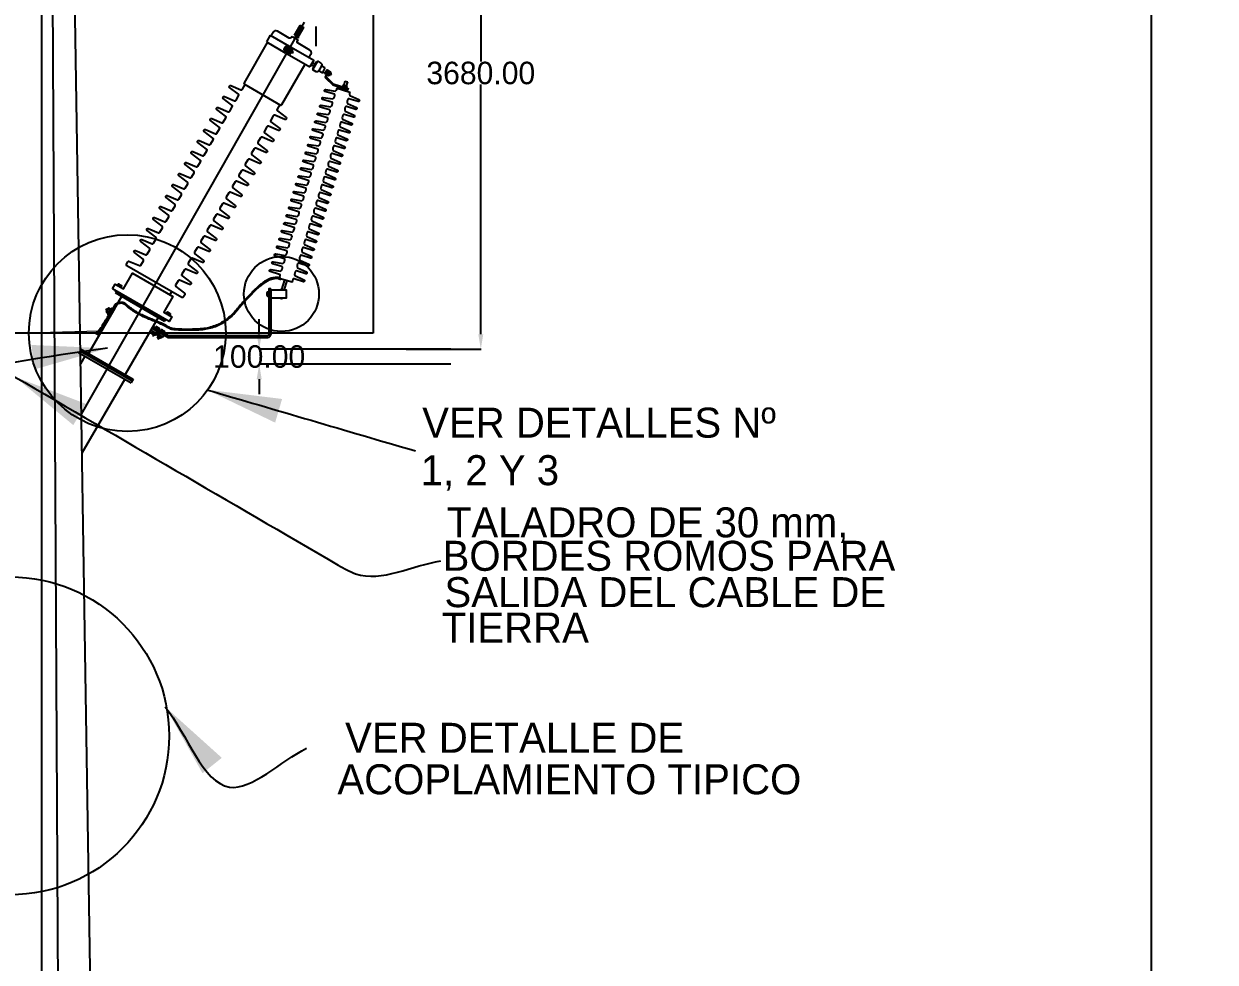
# Model space of a CAD drawing. Header units: centimetres. Extents: x -3 to 132800, y -60 to 85992.
# Drawn here: x 15376 to 23315, y 57791 to 64046 of the extents above; entities that cross this region are included whole.
import ezdxf
from ezdxf.enums import TextEntityAlignment as Align

# ---------------------------------------------------------------- set-up
doc = ezdxf.new("R2010")
doc.units = ezdxf.units.CM
doc.header["$LTSCALE"] = 10
doc.header["$MEASUREMENT"] = 0
doc.layers.get('0').update_dxf_attribs({"linetype": 'CONTINUOUS'})
doc.layers.get('DEFPOINTS').update_dxf_attribs({"color": 2, "linetype": 'CONTINUOUS'})
for name, color, linetype in [('ACERO1', 144, 'CONTINUOUS'), ('ACOTACIONES', 7, 'CONTINUOUS'), ('DIM', 252, 'CONTINUOUS'), ('REGISTRO', 1, 'CONTINUOUS'), ('TERMINALES', 250, 'CONTINUOUS'), ('TEXTOS', 7, 'CONTINUOUS')]:
    doc.layers.add(name, color=color, linetype=linetype)
doc.styles.get("Standard").update_dxf_attribs({"font": ''})
doc.styles.get('Standard').set_extended_font_data('Zurich Ex BT')
doc.dimstyles.get("Standard").update_dxf_attribs({"dimtxt": 500, "dimasz": 500, "dimexe": 3, "dimexo": 200, "dimgap": 0.09, "dimtad": 0, "dimtih": 1, "dimtoh": 1, "dimzin": 0, "dimdsep": 46, "dimtxsty": 'Standard', "dimcen": 0.09, "dimclrd": 256, "dimclre": 256, "dimclrt": 256, "dimadec": 0, "dimazin": 0, "dimtfac": 1, "dimtofl": 0, "dimtmove": 0, "dimatfit": 3, "dimfxl": 0, "dimtolj": 1, "dimtzin": 0, "dimlwd": -1, "dimarcsym": 0})

# ---------------------------------------------------------------- blocks, each defined once
blk = doc.blocks.new('*D11')
at = {"layer": 'DEFPOINTS', "color": 0}
for p in [(15510.6, 77156.9), (16734.4, 68733.3), (17175.5, 68386.5), (15461.6, 65283.4), (16060.6, 42236.9)]:
    blk.add_point(p, dxfattribs=at)
at = {"layer": 'DIM', "lineweight": -2}
blk.add_line((17272.2, 68561.6), (17243.9, 68510.3), dxfattribs=at)
at = {"layer": 'DIM'}
for start, end in [(99.83942, 108.77649), (43.21383, 52.1509)]:
    blk.add_arc((15691.1, 65698.8), 3208.8, start, end, dxfattribs=at)
for points in [[(15134.9, 68943.4), (15150.5, 68777.4), (15640.5, 68907.2)], [(17614.1, 68163), (17705.8, 68302.2), (17242.4, 68507.7)]]:
    blk.add_solid(points, dxfattribs=at)
at = {"layer": 'DIM', "insert": (16467.6, 68812.2), "char_height": 500, "attachment_point": 5}
blk.add_mtext('\\A1;30°', dxfattribs=at)
blk = doc.blocks.new('A$C6D2600F1')
for p, q in [((106, 244), (97, 228)), ((105, 224), (97, 228)), ((118, 246), (101, 217)), ((174, 243), (101, 116)), ((114, 240), (106, 244)), ((111, 235), (108, 229)), ((135, 228), (116, 196)), ((128, 180), (163, 242)), ((128, 180), (163, 242)), ((143, 242), (128, 217)), ((132, 223), (128, 217)), ((132, 223), (128, 217)), ((137, 233), (138, 234)), ((152, 247), (144, 244)), ((163, 242), (154, 246)), ((163, 242), (155, 246)), ((172, 244), (155, 227)), ((158, 252), (174, 243)), ((104, 123), (47, 66)), ((101, 116), (65, 61)), ((144, 187), (96, 142)), ((118, 188), (116, 196)), ((128, 180), (119, 186)), ((121, 184), (128, 180)), ((123, 207), (122, 206)), ((62, 57), (9, 22)), ((65, 61), (12, 0))]:
    blk.add_line(p, q)
for centre, radius, start, end in [((107, 216), 5.64, 60, 150), ((113, 226), 5.64, 150, 240), ((116, 232), 5.64, 60, 150), ((122, 242), 5.64, 150, 240), ((123, 243), 5.64, 60, 150), ((132, 235), 5.64, 240, 330), ((133, 237), 5.64, 330, 60), ((145, 241), 2.79, 110.7277, 150), ((153, 244), 2.79, 60, 110.7277), ((-1802, 1286), 2217, 332.0091, 332.1869), ((-13416, 8876), 16089, 326.8696, 327.0512), ((-914, 773), 1191, 327.0512, 330), ((106, 215), 5.64, 150, 240), ((117, 208), 5.64, 240, 330), ((121, 188), 2.79, 189.2723, 240), ((-1802, 1286), 2217, 330, 330.1927), ((123, 220), 5.64, 240, 330), ((118, 210), 5.64, 330, 60), ((-146, 187), 227, 310.1584, 318.8804), ((-223, 254), 328, 318.8804, 326.2085)]:
    blk.add_arc(centre, radius, start, end)
at = {"layer": 'ACOTACIONES'}
for p, q in [((121, 215), (110, 221)), ((129, 230), (119, 237)), ((136, 242), (125, 248)), ((114, 204), (103, 210))]:
    blk.add_line(p, q, dxfattribs=at)
blk = doc.blocks.new('CABEZA')
for p, q in [((-13.1, 9.6), (-13.1, 2.5)), ((-10.6, 12.1), (-8.1, 12.1)), ((-10.6, 0), (-8.1, 0)), ((-8.1, 12.1), (8.1, 12.1)), ((-8.1, 0), (8.1, 0)), ((-5.6, 9.6), (-5.6, 2.5)), ((5.6, 9.6), (5.6, 2.5)), ((8.1, 12.1), (10.6, 12.1)), ((8.1, 0), (10.6, 0)), ((13.1, 9.6), (13.1, 2.5))]:
    blk.add_line(p, q)
for centre, start, end in [((-10.6, 9.6), 90, 180), ((-10.6, 2.5), 180, 270), ((-8.1, 9.6), 0, 90), ((-8.1, 2.5), 270, 360), ((-3.1, 9.6), 90, 180), ((-3.1, 2.5), 180, 270), ((3.1, 9.6), 0, 90), ((3.1, 2.5), 270, 360), ((8.1, 9.6), 90, 180), ((8.1, 2.5), 180, 270), ((10.6, 9.6), 0, 90), ((10.6, 2.5), 270, 0)]:
    blk.add_arc(centre, 2.5, start, end)
blk = doc.blocks.new('*D35')
at = {"layer": 'DEFPOINTS', "color": 0}
for p in [(17705.1, 65556.9), (22888.8, 65556.9), (17965.8, 46256.9)]:
    blk.add_point(p, dxfattribs=at)
at = {"layer": 'DIM', "lineweight": -2}
for p, q in [((17905.1, 65556.9), (22891.8, 65556.9)), ((18165.8, 46256.9), (22891.8, 46256.9))]:
    blk.add_line(p, q, dxfattribs=at)
at = {"layer": 'DIM'}
for p, q in [((22888.8, 65456.9), (22888.8, 56189.2)), ((22888.8, 46356.9), (22888.8, 56036.4))]:
    blk.add_line(p, q, dxfattribs=at)
for points in [[(22872.1, 65456.9), (22905.5, 65456.9), (22888.8, 65556.9)], [(22872.1, 46356.9), (22905.5, 46356.9), (22888.8, 46256.9)]]:
    blk.add_solid(points, dxfattribs=at)
at = {"layer": 'DIM', "insert": (22888.8, 56112.8), "char_height": 150, "attachment_point": 5}
blk.add_mtext('\\A1;19300.00', dxfattribs=at)
blk = doc.blocks.new('*D37')
at = {"layer": 'DEFPOINTS', "color": 0}
for p in [(17725.1, 65556.9), (17725.1, 61876.9), (18421.3, 61876.9)]:
    blk.add_point(p, dxfattribs=at)
at = {"layer": 'DIM', "lineweight": -2}
for p, q in [((17925.1, 65556.9), (18424.3, 65556.9)), ((17925.1, 61876.9), (18424.3, 61876.9))]:
    blk.add_line(p, q, dxfattribs=at)
at = {"layer": 'DIM'}
for p, q in [((18421.3, 65456.9), (18421.3, 63793.4)), ((18421.3, 61976.9), (18421.3, 63640.5))]:
    blk.add_line(p, q, dxfattribs=at)
for points in [[(18404.6, 65456.9), (18438, 65456.9), (18421.3, 65556.9)], [(18404.6, 61976.9), (18438, 61976.9), (18421.3, 61876.9)]]:
    blk.add_solid(points, dxfattribs=at)
at = {"layer": 'DIM', "insert": (18421.3, 63716.9), "char_height": 150, "attachment_point": 5}
blk.add_mtext('\\A1;3680.00', dxfattribs=at)
blk = doc.blocks.new('*D38')
at = {"layer": 'DEFPOINTS', "color": 0}
for p in [(18421.3, 61876.9), (16944.7, 61776.9), (18421.3, 61776.9)]:
    blk.add_point(p, dxfattribs=at)
at = {"layer": 'DIM'}
for p, q in [((16944.7, 61976.9), (16944.7, 62076.9)), ((16944.7, 61676.9), (16944.7, 61576.9))]:
    blk.add_line(p, q, dxfattribs=at)
at = {"layer": 'DIM', "lineweight": -2}
for p, q in [((18221.3, 61876.9), (16941.7, 61876.9)), ((18221.3, 61776.9), (16941.7, 61776.9))]:
    blk.add_line(p, q, dxfattribs=at)
at = {"layer": 'DIM'}
for points in [[(16928.1, 61976.9), (16961.4, 61976.9), (16944.7, 61876.9)], [(16928.1, 61676.9), (16961.4, 61676.9), (16944.7, 61776.9)]]:
    blk.add_solid(points, dxfattribs=at)
at = {"layer": 'DIM', "insert": (16944.7, 61826.9), "char_height": 150, "attachment_point": 5}
blk.add_mtext('\\A1;100.00', dxfattribs=at)

msp = doc.modelspace()

# ---------------------------------------------------------------- linework, layer by layer
for p, q in [((17018.707, 63970.166), (16992.769, 63925.239)), ((16992.769, 63925.239), (17118.742, 63852.509)), ((17018.707, 63970.166), (17144.68, 63897.435)), ((17163.593, 63962.147), (17203.846, 63938.908)), ((17185.232, 63965.643), (17196.054, 63959.395)), ((17197.269, 63954.859), (17192.006, 63945.743)), ((17201.804, 63956.075), (17205.684, 63953.834)), ((17138.66, 63900.911), (17112.722, 63855.984)), ((17117.762, 63885.285), (17130.341, 63878.022)), ((17144.68, 63897.435), (17118.742, 63852.509)), ((17129.501, 63871.143), (17142.08, 63863.88)), ((17157.26, 63890.172), (17131.321, 63845.246)), ((17131.321, 63845.246), (17282.144, 63758.168)), ((17163.28, 63886.697), (17137.342, 63841.77)), ((17157.26, 63890.172), (17308.082, 63803.095)), ((17159.001, 63854.111), (17167.401, 63849.261)), ((17163.422, 63861.769), (17171.822, 63856.919)), ((17171.822, 63856.919), (17167.401, 63849.261)), ((17308.082, 63803.095), (17282.144, 63758.168)), ((17299.263, 63787.82), (17290.963, 63773.443)), ((17290.963, 63773.443), (17309.359, 63762.822)), ((17299.263, 63787.82), (17317.66, 63777.199)), ((17327.431, 63794.123), (17299.588, 63745.898)), ((17299.588, 63745.898), (17304.252, 63743.206)), ((17382.383, 63717.078), (17369.36, 63724.596)), ((17413.747, 63706.587), (17420.918, 63702.447)), ((17418.765, 63715.279), (17425.936, 63711.138)), ((17425.936, 63711.138), (17420.918, 63702.447)), ((17516.199, 63662.884), (17508.152, 63636.445)), ((17516.199, 63662.884), (17532.08, 63658.05)), ((17532.08, 63658.05), (17524.033, 63631.611)), ((17113.059, 62338.364), (17093.537, 62274.224)), ((17128.941, 62333.53), (17109.419, 62269.391)), ((15991.961, 62265.04), (15985.373, 62253.628)), ((15985.373, 62253.628), (16313.335, 62064.279)), ((15991.961, 62265.04), (16319.923, 62075.69)), ((16349.757, 62239.369), (16362.099, 62260.745)), ((16027.873, 62229.091), (15807.605, 61847.576)), ((16270.835, 62088.817), (16050.567, 61707.302)), ((16319.923, 62075.69), (16313.335, 62064.279)), ((16233.307, 61971.247), (16238.722, 61980.626)), ((16233.307, 61971.247), (16242.689, 61965.83)), ((16242.689, 61965.83), (16248.104, 61975.21)), ((16268.028, 61951.201), (16273.443, 61960.58)), ((16268.028, 61951.201), (16277.41, 61945.784)), ((16277.41, 61945.784), (16282.825, 61955.164)), ((15740.697, 61855.776), (16091.123, 61653.457)), ((15747.285, 61867.187), (16097.711, 61664.868)), ((15747.285, 61867.187), (16097.711, 61664.868)), ((15753.873, 61878.598), (16104.299, 61676.28)), ((15783.197, 61831.238), (15753.635, 61780.035)), ((16048.622, 61677.995), (15763.033, 61183.34)), ((16097.711, 61664.868), (16091.123, 61653.457)), ((16104.299, 61676.28), (16097.711, 61664.868))]:
    msp.add_line(p, q)
at = {"lineweight": 5}
msp.add_line((15310.507, 61983.929), (15879.243, 61998.417), dxfattribs=at)
for points in [[(17163.593, 63962.147), (17159.464, 63954.994, -0.41421356), (17144.024, 63950.857), (17065.602, 63996.134, 0.41421356), (17037.256, 63988.539), (17024.663, 63966.727)], [(16998.725, 63921.8), (16843.509, 63652.958, 0.41421356), (16846.167, 63643.037), (17086.201, 63504.453, 0.41421356), (17096.122, 63507.111), (17251.338, 63775.954)], [(17277.277, 63820.88), (17289.87, 63842.692, 0.41421356), (17282.275, 63871.038), (17203.853, 63916.315, -0.41421356), (17199.716, 63931.755), (17203.846, 63938.908)], [(17340.133, 63730.787), (17340.036, 63730.619, -0.41421356), (17323.679, 63726.236), (17301.76, 63738.89), (17334.585, 63795.746), (17356.504, 63783.091, -0.41421356), (17360.887, 63766.734), (17360.79, 63766.566), (17340.133, 63730.787, -0.41421356), (17344.385, 63731.926), (17363.595, 63720.835, 0.41421356), (17367.847, 63721.974), (17382.279, 63746.971, 0.41421356), (17381.139, 63751.223), (17361.929, 63762.314, -0.41421356), (17360.79, 63766.566)], [(17408.34, 63736.922), (17385.475, 63697.318, 0.34195859), (17387.19, 63684.728), (17434.716, 63638.048), (17540.051, 63605.987)], [(17414.63, 63733.291), (17391.764, 63693.687, 0.34195859), (17392.279, 63689.91), (17438.534, 63644.477), (17542.166, 63612.935)], [(17081.666, 63507.071), (17063.666, 63475.895, 0.37600806), (17065.657, 63465.851), (17123.641, 63421.241, -0.37600806), (17125.502, 63411.854), (17125.114, 63411.183, -0.37600806), (17116.054, 63408.1), (17048.429, 63436.01, 0.37600806), (17038.735, 63432.713), (17021.351, 63402.603, 0.37600806), (17023.342, 63392.558), (17081.325, 63347.948, -0.37600806), (17083.186, 63338.561), (17082.799, 63337.89, -0.37600806), (17073.738, 63334.808), (17006.113, 63362.717, 0.37600806), (16996.419, 63359.42), (16979.035, 63329.31, 0.37600806), (16981.026, 63319.265), (17039.009, 63274.655, -0.37600806), (17040.87, 63265.268), (17040.483, 63264.597, -0.37600806), (17031.423, 63261.515), (16963.797, 63289.425, 0.37600806), (16954.103, 63286.127), (16936.719, 63256.017, 0.37600806), (16938.71, 63245.973), (16996.694, 63201.362, -0.37600806), (16998.555, 63191.975), (16998.167, 63191.304, -0.37600806), (16989.107, 63188.222), (16921.482, 63216.132, 0.37600806), (16911.788, 63212.834), (16894.404, 63182.724, 0.37600806), (16896.395, 63172.68), (16954.378, 63128.07, -0.37600806), (16956.239, 63118.682), (16955.852, 63118.011, -0.37600806), (16946.791, 63114.929), (16879.166, 63142.839, 0.37600806), (16869.472, 63139.541), (16852.088, 63109.431, 0.37600806), (16854.079, 63099.387), (16912.062, 63054.777, -0.37600806), (16913.923, 63045.389), (16913.536, 63044.718, -0.37600806), (16904.476, 63041.636), (16836.85, 63069.546, 0.37600806), (16827.156, 63066.248), (16809.772, 63036.138, 0.37600806), (16811.763, 63026.094), (16869.747, 62981.484, -0.37600806), (16871.608, 62972.096), (16871.22, 62971.425, -0.37600806), (16862.16, 62968.343), (16794.535, 62996.253, 0.37600806), (16784.841, 62992.955), (16767.457, 62962.845, 0.37600806), (16769.448, 62952.801), (16827.431, 62908.191, -0.37600806), (16829.292, 62898.803), (16828.905, 62898.132, -0.37600806), (16819.844, 62895.05), (16752.219, 62922.96, 0.37600806), (16742.525, 62919.662), (16725.141, 62889.552, 0.37600806), (16727.132, 62879.508), (16785.115, 62834.898, -0.37600806), (16786.976, 62825.51), (16786.589, 62824.839, -0.37600806), (16777.529, 62821.757), (16709.903, 62849.667, 0.37600806), (16700.209, 62846.37), (16682.825, 62816.26, 0.37600806), (16684.816, 62806.215), (16742.8, 62761.605, -0.37600806), (16744.661, 62752.218), (16744.273, 62751.547, -0.37600806), (16735.213, 62748.465), (16667.588, 62776.374, 0.37600806), (16657.894, 62773.077), (16640.51, 62742.967, 0.37600806), (16642.501, 62732.922), (16700.484, 62688.312, -0.37600806), (16702.345, 62678.925), (16701.958, 62678.254, -0.37600806), (16692.897, 62675.172), (16625.272, 62703.082, 0.37600806), (16615.578, 62699.784), (16598.194, 62669.674, 0.37600806), (16600.185, 62659.63), (16658.168, 62615.019, -0.37600806), (16660.029, 62605.632), (16659.642, 62604.961, -0.37600806), (16650.582, 62601.879), (16582.956, 62629.789, 0.37600806), (16573.262, 62626.491), (16555.878, 62596.381, 0.37600806), (16557.869, 62586.337), (16615.853, 62541.727, -0.37600806), (16617.714, 62532.339), (16617.326, 62531.668, -0.37600806), (16608.266, 62528.586), (16540.641, 62556.496, 0.37600806), (16530.947, 62553.198), (16513.563, 62523.088, 0.37600806), (16515.554, 62513.044), (16573.537, 62468.434, -0.37600806), (16575.398, 62459.046), (16575.011, 62458.375, -0.37600806), (16565.95, 62455.293), (16498.325, 62483.203, 0.37600806), (16488.631, 62479.905), (16471.247, 62449.795, 0.37600806), (16473.238, 62439.751), (16531.221, 62395.141, -0.37600806), (16533.082, 62385.753), (16532.695, 62385.082, -0.37600806), (16523.635, 62382), (16456.009, 62409.91, 0.37600806), (16446.315, 62406.612), (16428.931, 62376.502, 0.37600806), (16430.922, 62366.458), (16488.906, 62321.848, -0.37600806), (16490.767, 62312.46), (16490.379, 62311.789, -0.37600806), (16481.319, 62308.707), (16413.694, 62336.617, 0.37600806), (16404, 62333.319), (16387.148, 62304.132, 0.37762505), (16389.175, 62294.061), (16446.943, 62250.135, -0.37762505), (16448.969, 62240.064), (16440.092, 62224.689, -0.41421356), (16429.477, 62221.845), (16063.758, 62432.993, -0.41421356), (16060.913, 62443.608), (16069.79, 62458.983, -0.37762505), (16079.525, 62462.264), (16146.45, 62434.198, 0.37762505), (16156.185, 62437.479), (16173.036, 62466.666, 0.37600806), (16171.045, 62476.71), (16113.062, 62521.321, -0.37600806), (16111.201, 62530.708), (16111.588, 62531.379, -0.37600806), (16120.649, 62534.461), (16188.274, 62506.551, 0.37600806), (16197.968, 62509.849), (16215.352, 62539.959, 0.37600806), (16213.361, 62550.003), (16155.377, 62594.613, -0.37600806), (16153.516, 62604.001), (16153.904, 62604.672, -0.37600806), (16162.964, 62607.754), (16230.589, 62579.844, 0.37600806), (16240.284, 62583.142), (16257.668, 62613.252, 0.37600806), (16255.676, 62623.296), (16197.693, 62667.906, -0.37600806), (16195.832, 62677.294), (16196.22, 62677.965, -0.37600806), (16205.28, 62681.047), (16272.905, 62653.137, 0.37600806), (16282.599, 62656.435), (16299.983, 62686.545, 0.37600806), (16297.992, 62696.589), (16240.009, 62741.199, -0.37600806), (16238.148, 62750.587), (16238.535, 62751.258, -0.37600806), (16247.596, 62754.34), (16315.221, 62726.43, 0.37600806), (16324.915, 62729.728), (16342.299, 62759.838, 0.37600806), (16340.308, 62769.882), (16282.324, 62814.492, -0.37600806), (16280.463, 62823.88), (16280.851, 62824.551, -0.37600806), (16289.911, 62827.633), (16357.536, 62799.723, 0.37600806), (16367.231, 62803.021), (16384.615, 62833.131, 0.37600806), (16382.623, 62843.175), (16324.64, 62887.785, -0.37600806), (16322.779, 62897.173), (16323.166, 62897.844, -0.37600806), (16332.227, 62900.926), (16399.852, 62873.016, 0.37600806), (16409.546, 62876.313), (16426.93, 62906.423, 0.37600806), (16424.939, 62916.468), (16366.956, 62961.078, -0.37600806), (16365.095, 62970.465), (16365.482, 62971.136, -0.37600806), (16374.543, 62974.219), (16442.168, 62946.309, 0.37600806), (16451.862, 62949.606), (16469.246, 62979.716, 0.37600806), (16467.255, 62989.761), (16409.271, 63034.371, -0.37600806), (16407.41, 63043.758), (16407.798, 63044.429, -0.37600806), (16416.858, 63047.511), (16484.483, 63019.602, 0.37600806), (16494.178, 63022.899), (16511.562, 63053.009, 0.37600806), (16509.57, 63063.054), (16451.587, 63107.664, -0.37600806), (16449.726, 63117.051), (16450.113, 63117.722, -0.37600806), (16459.174, 63120.804), (16526.799, 63092.894, 0.37600806), (16536.493, 63096.192), (16553.877, 63126.302, 0.37600806), (16551.886, 63136.346), (16493.903, 63180.956, -0.37600806), (16492.042, 63190.344), (16492.429, 63191.015, -0.37600806), (16501.49, 63194.097), (16569.115, 63166.187, 0.37600806), (16578.809, 63169.485), (16596.193, 63199.595, 0.37600806), (16594.202, 63209.639), (16536.218, 63254.249, -0.37600806), (16534.357, 63263.637), (16534.745, 63264.308, -0.37600806), (16543.805, 63267.39), (16611.43, 63239.48, 0.37600806), (16621.125, 63242.778), (16638.509, 63272.888, 0.37600806), (16636.517, 63282.932), (16578.534, 63327.542, -0.37600806), (16576.673, 63336.93), (16577.06, 63337.601, -0.37600806), (16586.121, 63340.683), (16653.746, 63312.773, 0.37600806), (16663.44, 63316.071), (16680.824, 63346.181, 0.37600806), (16678.833, 63356.225), (16620.85, 63400.835, -0.37600806), (16618.989, 63410.223), (16619.376, 63410.894, -0.37600806), (16628.437, 63413.976), (16696.062, 63386.066, 0.37600806), (16705.756, 63389.364), (16723.14, 63419.474, 0.37600806), (16721.149, 63429.518), (16663.165, 63474.128, -0.37600806), (16661.304, 63483.516), (16661.692, 63484.187, -0.37600806), (16670.752, 63487.269), (16738.377, 63459.359, 0.37600806), (16748.072, 63462.656), (16765.456, 63492.767, 0.37600806), (16763.464, 63502.811), (16705.481, 63547.421, -0.37600806), (16703.62, 63556.808), (16704.007, 63557.479, -0.37600806), (16713.068, 63560.562), (16780.693, 63532.652, 0.37600806), (16790.387, 63535.949), (16807.771, 63566.059, 0.37600806), (16805.78, 63576.104), (16747.797, 63620.714, -0.37600806), (16745.936, 63630.101), (16746.323, 63630.772, -0.37600806), (16755.384, 63633.854), (16823.009, 63605.945, 0.37600806), (16832.703, 63609.242), (16850.702, 63640.418)], [(17093.169, 62344.195, 0.04967798), (17078.705, 62351.343, 0.08026531), (17067.683, 62353.573, 0.01876614), (17052.777, 62353.6, 0.02897512), (17042.744, 62352.658, 0.0316601), (17019.944, 62347.683, 0.04889555), (17005.213, 62341.87, 0.01945677), (16989.379, 62332.962, 0.01624181), (16971.368, 62321.062, 0.00671608), (16949.897, 62305.414, 0.02353716), (16943.634, 62300.242, 0.00851448), (16930.533, 62287.93, 0.00581328), (16911.987, 62269.472, 0.00129484), (16893.914, 62250.965, -0.0013972), (16877.206, 62233.864, -0.00365529), (16868.393, 62225.024, 0.00218749), (16853.478, 62210.15, 0.02934181), (16850.731, 62207.043, 0.01360053), (16844.182, 62198.385, 0.00502439), (16835.512, 62189.117, 0.01905136), (16806.954, 62155.482, -0.02057695), (16780.416, 62124.419, -0.02817817), (16750.275, 62095.406, -0.024004), (16711.546, 62065.226, -0.03570484), (16677.003, 62044.398, -0.03720528), (16641.298, 62029.435, -0.02978134), (16597.561, 62017.663, -0.03103203), (16554.522, 62011.54, -0.01135538), (16525.477, 62009.895, -0.00632396), (16473.255, 62008.786, -0.02017539), (16385.106, 62011.588, -0.06681631), (16358.931, 62017.046, -0.05336782), (16331.129, 62030.326, 0.03808959), (16292.815, 62050.084, 0.00815004), (16246.02, 62068.974, -0.01103854), (16211.549, 62083.121, -0.0112106), (16164.915, 62104.732, -0.01596498), (16133.037, 62121.665, -0.01831422), (16109.432, 62136.361, -0.0131608), (16077.941, 62158.833, -0.03316951), (16062.498, 62172.171, 0.04909476), (16051.77, 62180.858, 0.03904958), (16043.325, 62185.52, 0.05339111), (16036.618, 62187.741, 0.02017017), (16032.014, 62188.544, 0.02313622), (16027.954, 62188.894, 0.02606269), (16020.927, 62188.808, 0.02574294), (16013.86, 62187.986, 0.02510869), (16005.914, 62186.229, 0.05230392), (16002.267, 62184.805, 0.00422914), (15999.804, 62183.507, 0.00161669), (15993.401, 62180.034, 0.00329844), (15985.911, 62175.876, 0.01754039), (15984.536, 62175.036, 0.10008311), (15983.01, 62173.518, 0.02760554), (15979.08, 62166.857, 0.00111001), (15977.418, 62163.631, -0.00075837), (15974.988, 62158.906, -0.00266771), (15973.548, 62156.153, -0.00147082), (15970.896, 62151.182)], [(17089.872, 62338.915), (17067.438, 62347.352), (17043.684, 62346.505), (17008.053, 62336.33), (16974.967, 62315.982), (16947.819, 62295.634), (16916.43, 62265.111), (16881.647, 62229.501), (16857.893, 62205.761), (16848.97, 62194.385, 0.00518931), (16840.101, 62184.911, 0.01905136), (16811.849, 62151.636, -0.02057695), (16784.979, 62120.184, -0.02817817), (16754.332, 62090.685, -0.024004), (16715.132, 62060.138, -0.03570484), (16679.829, 62038.851, -0.03720528), (16643.271, 62023.531, -0.02978134), (16598.818, 62011.566, -0.03103203), (16555.015, 62005.334, -0.01135538), (16525.687, 62003.673, -0.00632396), (16473.309, 62002.561, -0.02017539), (16384.658, 62005.379, -0.06681631), (16356.861, 62011.175, -0.05336782), (16327.864, 62025.026, 0.03808959), (16290.391, 62044.35, 0.00815004), (16243.784, 62063.164, -0.01103854), (16209.058, 62077.416, -0.0112106), (16162.171, 62099.144, -0.01596498), (16129.942, 62116.264, -0.01831422), (16105.95, 62131.2, -0.0131608), (16074.192, 62153.862, -0.03316951), (16058.126, 62167.74, 0.04909476), (16048.345, 62175.659, 0.03904958), (16040.75, 62179.853, 0.05339111), (16035.302, 62181.656, 0.02017017), (16031.193, 62182.373, 0.02313622), (16027.706, 62182.674, 0.02606269), (16021.328, 62182.596, 0.02574294), (16014.897, 62181.847, 0.02510869), (16007.561, 62180.226, 0.05230392), (16005.124, 62179.274, 0.00422914), (16002.754, 62178.025, 0.00161669), (15996.386, 62174.572, 0.00329844), (15988.968, 62170.454, 0.01516264), (15988.099, 62169.928, 0.02697089), (15984.608, 62163.994, 0.00111001), (15982.958, 62160.792, -0.00075837), (15980.52, 62156.051, -0.00266771), (15979.049, 62153.239, -0.00147083), (15976.38, 62148.235, -0.00147083)], [(17022.746, 62278.156), (17022.746, 61977.053, -0.41421356), (16999.194, 61953.501), (16337.233, 61953.501), (16234.484, 62012.823)], [(17022.746, 62278.156), (17009.57, 62278.156), (17009.57, 61977.053, -0.41421356), (16999.194, 61966.677), (16340.764, 61966.677), (16235.429, 62027.492)]]:
    msp.add_lwpolyline(points, format="xyb")
msp.add_lwpolyline([(17179.411, 63969.003), (17216.946, 64034.016), (17239.409, 64021.047), (17201.874, 63956.034)])
msp.add_lwpolyline([(17420.342, 63167.025, 0.20107681), (17421.455, 63149.828), (17481.368, 63122.521, -0.37600806), (17484.91, 63114.67), (17484.707, 63114.003, -0.37600806), (17477.392, 63109.457), (17415.103, 63128.957, 0.37600806), (17407.275, 63124.093), (17404.456, 63114.829, 0.20107681), (17405.568, 63097.632), (17465.481, 63070.326, -0.37600806), (17469.024, 63062.475), (17468.821, 63061.808, -0.37600806), (17461.505, 63057.261), (17399.216, 63076.761, 0.37600806), (17391.389, 63071.897), (17388.569, 63062.634, 0.20107681), (17389.682, 63045.437), (17449.595, 63018.13, -0.37600806), (17453.137, 63010.279), (17452.934, 63009.612, -0.37600806), (17445.619, 63005.066), (17383.329, 63024.566, 0.37600806), (17375.502, 63019.702), (17372.683, 63010.438, 0.20107681), (17373.795, 62993.241), (17433.708, 62965.935, -0.37600806), (17437.251, 62958.084), (17437.048, 62957.417, -0.37600806), (17429.732, 62952.87), (17367.443, 62972.37, 0.37600806), (17359.615, 62967.506), (17356.796, 62958.243, 0.20107681), (17357.909, 62941.046), (17417.822, 62913.739, -0.37600806), (17421.364, 62905.888), (17421.161, 62905.221, -0.37600806), (17413.845, 62900.675), (17351.556, 62920.175, 0.37600806), (17343.729, 62915.31), (17340.909, 62906.047, 0.20107681), (17342.022, 62888.85), (17401.935, 62861.544, -0.37600806), (17405.478, 62853.693), (17405.275, 62853.026, -0.37600806), (17397.959, 62848.479), (17335.67, 62867.979, 0.37600806), (17327.842, 62863.115), (17325.023, 62853.852, 0.20107681), (17326.136, 62836.655), (17386.049, 62809.348, -0.37600806), (17389.591, 62801.497), (17389.388, 62800.83, -0.37600806), (17382.072, 62796.284), (17319.783, 62815.784, 0.37600806), (17311.956, 62810.919), (17309.136, 62801.656, 0.20107681), (17310.249, 62784.459), (17370.162, 62757.153, -0.37600806), (17373.704, 62749.302), (17373.501, 62748.634, -0.37600806), (17366.186, 62744.088), (17303.897, 62763.588, 0.37600806), (17296.069, 62758.724), (17293.25, 62749.461, 0.20107681), (17294.362, 62732.263), (17354.276, 62704.957, -0.37600806), (17357.818, 62697.106), (17357.615, 62696.439, -0.37600806), (17350.299, 62691.893), (17288.01, 62711.393, 0.37600806), (17280.183, 62706.528), (17277.363, 62697.265, 0.20107681), (17278.476, 62680.068), (17338.389, 62652.762, -0.37600806), (17341.931, 62644.911), (17341.728, 62644.243, -0.37600806), (17334.413, 62639.697), (17272.123, 62659.197, 0.37600806), (17264.296, 62654.333), (17261.477, 62645.07, 0.20107681), (17262.589, 62627.872), (17322.502, 62600.566, -0.37600806), (17326.045, 62592.715), (17325.842, 62592.048, -0.37600806), (17318.526, 62587.502), (17256.237, 62607.002, 0.37600806), (17248.409, 62602.137), (17245.59, 62592.874, 0.20107681), (17246.703, 62575.677), (17306.616, 62548.371, -0.37600806), (17310.158, 62540.52), (17309.955, 62539.852, -0.37600806), (17302.639, 62535.306), (17240.35, 62554.806, 0.37600806), (17232.523, 62549.942), (17229.703, 62540.679, 0.20107681), (17230.816, 62523.481), (17290.729, 62496.175, -0.37600806), (17294.272, 62488.324), (17294.069, 62487.657, -0.37600806), (17286.753, 62483.111), (17224.464, 62502.611, 0.37600806), (17216.636, 62497.746), (17213.817, 62488.483, 0.20107681), (17214.93, 62471.286), (17274.843, 62443.98, -0.37600806), (17278.385, 62436.128), (17278.182, 62435.461, -0.37600806), (17270.866, 62430.915), (17208.577, 62450.415, 0.37600806), (17200.75, 62445.551), (17197.93, 62436.288, 0.20107681), (17199.043, 62419.09), (17258.956, 62391.784, -0.37600806), (17262.498, 62383.933), (17262.295, 62383.266, -0.37600806), (17254.98, 62378.72), (17192.691, 62398.219, 0.37600806), (17184.863, 62393.355), (17182.044, 62384.092, 0.20107681), (17183.156, 62366.895), (17243.07, 62339.589, -0.37600806), (17246.612, 62331.737), (17246.409, 62331.07, -0.37600806), (17239.093, 62326.524), (17176.804, 62346.024, 0.37600806), (17168.977, 62341.16), (17163.457, 62323.024), (17078.543, 62348.869), (17084.063, 62367.005, 0.37600806), (17080.273, 62375.405), (17017.682, 62393.914, -0.37600806), (17014.14, 62401.765), (17014.343, 62402.432, -0.37600806), (17021.658, 62406.979), (17086.625, 62396.276, 0.20107681), (17097.13, 62409.937), (17099.949, 62419.2, 0.37600806), (17096.159, 62427.6), (17033.569, 62446.11, -0.37600806), (17030.026, 62453.961), (17030.229, 62454.628, -0.37600806), (17037.545, 62459.174), (17102.512, 62448.471, 0.20107681), (17113.016, 62462.132), (17115.836, 62471.396, 0.37600806), (17112.046, 62479.796), (17049.455, 62498.305, -0.37600806), (17045.913, 62506.156), (17046.116, 62506.823, -0.37600806), (17053.431, 62511.37), (17118.398, 62500.667, 0.20107681), (17128.903, 62514.328), (17131.722, 62523.591, 0.37600806), (17127.932, 62531.991), (17065.342, 62550.501, -0.37600806), (17061.799, 62558.352), (17062.002, 62559.019, -0.37600806), (17069.318, 62563.565), (17134.285, 62552.862, 0.20107681), (17144.79, 62566.524), (17147.609, 62575.787, 0.37600806), (17143.819, 62584.187), (17081.228, 62602.696, -0.37600806), (17077.686, 62610.547), (17077.889, 62611.215, -0.37600806), (17085.205, 62615.761), (17150.171, 62605.058, 0.20107681), (17160.676, 62618.719), (17163.496, 62627.982, 0.37600806), (17159.705, 62636.383), (17097.115, 62654.892, -0.37600806), (17093.572, 62662.743), (17093.775, 62663.41, -0.37600806), (17101.091, 62667.956), (17166.058, 62657.253, 0.20107681), (17176.563, 62670.915), (17179.382, 62680.178, 0.37600806), (17175.592, 62688.578), (17113.001, 62707.087, -0.37600806), (17109.459, 62714.938), (17109.662, 62715.606, -0.37600806), (17116.978, 62720.152), (17181.944, 62709.449, 0.20107681), (17192.449, 62723.11), (17195.269, 62732.373, 0.37600806), (17191.479, 62740.774), (17128.888, 62759.283, -0.37600806), (17125.346, 62767.134), (17125.549, 62767.801, -0.37600806), (17132.864, 62772.347), (17197.831, 62761.644, 0.20107681), (17208.336, 62775.306), (17211.155, 62784.569, 0.37600806), (17207.365, 62792.969), (17144.775, 62811.478, -0.37600806), (17141.232, 62819.329), (17141.435, 62819.997, -0.37600806), (17148.751, 62824.543), (17213.717, 62813.84, 0.20107681), (17224.222, 62827.501), (17227.042, 62836.764, 0.37600806), (17223.252, 62845.165), (17160.661, 62863.674, -0.37600806), (17157.119, 62871.525), (17157.322, 62872.192, -0.37600806), (17164.637, 62876.738), (17229.604, 62866.035, 0.20107681), (17240.109, 62879.697), (17242.928, 62888.96, 0.37600806), (17239.138, 62897.36), (17176.548, 62915.869, -0.37600806), (17173.005, 62923.721), (17173.208, 62924.388, -0.37600806), (17180.524, 62928.934), (17245.491, 62918.231, 0.20107681), (17255.996, 62931.892), (17258.815, 62941.155, 0.37600806), (17255.025, 62949.556), (17192.434, 62968.065, -0.37600806), (17188.892, 62975.916), (17189.095, 62976.583, -0.37600806), (17196.411, 62981.129), (17261.377, 62970.427, 0.20107681), (17271.882, 62984.088), (17274.702, 62993.351, 0.37600806), (17270.911, 63001.751), (17208.321, 63020.261, -0.37600806), (17204.778, 63028.112), (17204.981, 63028.779, -0.37600806), (17212.297, 63033.325), (17277.264, 63022.622, 0.20107681), (17287.769, 63036.283), (17290.588, 63045.546, 0.37600806), (17286.798, 63053.947), (17224.207, 63072.456, -0.37600806), (17220.665, 63080.307), (17220.868, 63080.974, -0.37600806), (17228.184, 63085.52), (17293.15, 63074.818, 0.20107681), (17303.655, 63088.479), (17306.475, 63097.742, 0.37600806), (17302.685, 63106.142), (17240.094, 63124.652, -0.37600806), (17236.552, 63132.503), (17236.755, 63133.17, -0.37600806), (17244.07, 63137.716), (17309.037, 63127.013, 0.20107681), (17319.542, 63140.674), (17322.361, 63149.938, 0.37600806), (17318.571, 63158.338), (17255.98, 63176.847, -0.37600806), (17252.438, 63184.698), (17252.641, 63185.365, -0.37600806), (17259.957, 63189.912), (17324.923, 63179.209, 0.20107681), (17335.428, 63192.87), (17338.248, 63202.133, 0.37600806), (17334.458, 63210.533), (17271.867, 63229.043, -0.37600806), (17268.325, 63236.894), (17268.528, 63237.561, -0.37600806), (17275.843, 63242.107), (17340.81, 63231.404, 0.20107681), (17351.315, 63245.065), (17354.134, 63254.329, 0.37600806), (17350.344, 63262.729), (17287.754, 63281.238, -0.37600806), (17284.211, 63289.089), (17284.414, 63289.756, -0.37600806), (17291.73, 63294.303), (17356.697, 63283.6, 0.20107681), (17367.202, 63297.261), (17370.021, 63306.524, 0.37600806), (17366.231, 63314.924), (17303.64, 63333.434, -0.37600806), (17300.098, 63341.285), (17300.301, 63341.952, -0.37600806), (17307.617, 63346.498), (17372.583, 63335.795, 0.20107681), (17383.088, 63349.456), (17385.908, 63358.72, 0.37600806), (17382.117, 63367.12), (17319.527, 63385.629, -0.37600806), (17315.984, 63393.48), (17316.187, 63394.147, -0.37600806), (17323.503, 63398.694), (17388.47, 63387.991, 0.20107681), (17398.975, 63401.652), (17401.794, 63410.915, 0.37600806), (17398.004, 63419.315), (17335.413, 63437.825, -0.37600806), (17331.871, 63445.676), (17332.074, 63446.343, -0.37600806), (17339.39, 63450.889), (17404.356, 63440.186, 0.20107681), (17414.861, 63453.847), (17417.681, 63463.111, 0.37600806), (17413.89, 63471.511), (17351.3, 63490.02, -0.37600806), (17347.757, 63497.871), (17347.961, 63498.538, -0.37600806), (17355.276, 63503.085), (17420.243, 63492.382, 0.20107681), (17430.748, 63506.043), (17433.567, 63515.306, 0.37600806), (17429.777, 63523.706), (17367.186, 63542.216, -0.37600806), (17363.644, 63550.067), (17363.847, 63550.734, -0.37600806), (17371.163, 63555.28), (17436.129, 63544.577, 0.20107681), (17446.634, 63558.239), (17449.454, 63567.502, 0.37600806), (17445.664, 63575.902), (17383.073, 63594.411, -0.37600806), (17379.531, 63602.262), (17379.734, 63602.93, -0.37600806), (17387.049, 63607.476), (17452.016, 63596.773, 0.20107681), (17462.521, 63610.434), (17464.191, 63615.919), (17549.104, 63590.074), (17547.435, 63584.589, 0.20107681), (17548.548, 63567.392), (17608.461, 63540.086, -0.37600806), (17612.003, 63532.235), (17611.8, 63531.567, -0.37600806), (17604.484, 63527.021), (17542.195, 63546.521, 0.37600806), (17534.368, 63541.657), (17531.548, 63532.394, 0.20107681), (17532.661, 63515.196), (17592.574, 63487.89, -0.37600806), (17596.116, 63480.039), (17595.913, 63479.372, -0.37600806), (17588.598, 63474.826), (17526.309, 63494.326, 0.37600806), (17518.481, 63489.461), (17515.662, 63480.198, 0.20107681), (17516.774, 63463.001), (17576.687, 63435.695, -0.37600806), (17580.23, 63427.843), (17580.027, 63427.176, -0.37600806), (17572.711, 63422.63), (17510.422, 63442.13, 0.37600806), (17502.595, 63437.266), (17499.775, 63428.003, 0.20107681), (17500.888, 63410.805), (17560.801, 63383.499, -0.37600806), (17564.343, 63375.648), (17564.14, 63374.981, -0.37600806), (17556.825, 63370.435), (17494.535, 63389.934, 0.37600806), (17486.708, 63385.07), (17483.889, 63375.807, 0.20107681), (17485.001, 63358.61), (17544.914, 63331.303, -0.37600806), (17548.457, 63323.452), (17548.254, 63322.785, -0.37600806), (17540.938, 63318.239), (17478.649, 63337.739, 0.37600806), (17470.821, 63332.875), (17468.002, 63323.612, 0.20107681), (17469.115, 63306.414), (17529.028, 63279.108, -0.37600806), (17532.57, 63271.257), (17532.367, 63270.59, -0.37600806), (17525.051, 63266.044), (17462.762, 63285.543, 0.37600806), (17454.935, 63280.679), (17452.115, 63271.416, 0.20107681), (17453.228, 63254.219), (17513.141, 63226.912, -0.37600806), (17516.684, 63219.061), (17516.481, 63218.394, -0.37600806), (17509.165, 63213.848), (17446.876, 63233.348, 0.37600806), (17439.048, 63228.484), (17436.229, 63219.22, 0.20107681), (17437.342, 63202.023), (17497.255, 63174.717, -0.37600806), (17500.797, 63166.866), (17500.594, 63166.199, -0.37600806), (17493.278, 63161.652), (17430.989, 63181.152, 0.37600806), (17423.162, 63176.288)], format="xyb", close=True)
for points in [[(15966.353, 62279.824), (15984.51, 62311.273), (16039.55, 62279.495), (16099.727, 62383.725), (16368.825, 62228.361), (16308.648, 62124.132), (16363.688, 62092.354), (16345.532, 62060.906)], [(17022.746, 62218.718), (17126.499, 62218.718), (17126.499, 62270.595), (17022.746, 62270.595)], [(16222.252, 62004.67), (16302.221, 61958.499), (16308.81, 61969.911), (16228.841, 62016.081)]]:
    msp.add_lwpolyline(points, close=True)
for centre, radius, start, end in [((17183.571, 63962.768), 3.32, 60, 150), ((17194.394, 63956.519), 3.32, 330, 60), ((17200.144, 63953.199), 3.32, 60, 150), ((17204.024, 63950.959), 3.32, 330, 60), ((17093.214, 62244.656), 29.57, 61.3055865, 118.6944135), ((17093.214, 62244.656), 29.57, 241.3055865, 298.6944135)]:
    msp.add_arc(centre, radius, start, end)
at = {"layer": 'ACERO1'}
for p, q in [((15495.843, 42236.929), (15495.843, 77156.929)), ((15685.605, 42236.929), (15500.605, 77156.929)), ((15510.605, 77156.929), (16060.605, 42236.929)), ((17705.121, 65663.929), (17705.121, 61983.929))]:
    msp.add_line(p, q, dxfattribs=at)
at = {"layer": 'DIM'}
msp.add_line((17705.121, 61983.929), (14072.097, 61983.929), dxfattribs=at)
for centre, radius in [((16065.786, 61983.929), 655.716), ((15285.297, 59299.283), 1059.428)]:
    msp.add_circle(centre, radius, dxfattribs=at)
at = {"layer": 'REGISTRO'}
for p, q in [((17244.53, 64057.139), (15758.924, 61444.211)), ((17323.165, 64027.531), (17323.165, 63896.043))]:
    msp.add_line(p, q, dxfattribs=at)
at = {"layer": 'TEXTOS'}
msp.add_circle((17093.214, 62244.656), 250, dxfattribs=at)

# ---------------------------------------------------------------- block references
at = {"yscale": 1.037530045025051, "zscale": 1.037530044928992}
for p, xscale, rotation in [((17125.691, 63878.448), 1.03753004318286, 60.00000016953398), ((17150.311, 63864.233), 1.03753004325562, 240.0000001625746), ((17388.059, 63726.969), 1.03753004325562, 240.0000001625746), ((17405.25, 63717.044), 1.03753004325562, 240.0000001625746), ((17512.427, 63621.987), 1.037530042813134, 343.0715094946611), ((16011.466, 62295.71), 1.037530047687051, 330.0000000922963), ((17009.57, 62244.656), 1.037530044908635, 90), ((17009.57, 62244.656), 1.037530044908635, 90), ((16336.732, 62107.917), 1.037530047687051, 330.0000000922963), ((16263.339, 62011.378), 1.037530047687051, 330.0000000922963), ((16298.06, 61991.332), 1.037530047687051, 330.0000000922963), ((16250.162, 61988.556), -1.037530047687051, 150.0000000922963), ((16284.884, 61968.509), -1.037530047687051, 150.0000000922963)]:
    msp.add_blockref('CABEZA', p, dxfattribs=dict(at, xscale=xscale, rotation=rotation))
at = {"xscale": 0.7262710311624687, "yscale": 0.7262710314244032, "zscale": 0.7262710314502943}
msp.add_blockref('A$C6D2600F1', (15853.381, 61969.487), dxfattribs=at)

# ---------------------------------------------------------------- texts
msp.add_text('FOV', height=4.4288, rotation=330).set_placement((17178.476, 63955.331), (17190.994, 63948.104), align=Align.ALIGNED)
at = {"layer": 'TERMINALES'}
for s, p in [('VER DETALLES Nº ', (18030.938, 61286.967)), ('1, 2 Y 3', (18021.032, 60970.319)), ('TALADRO DE 30 mm, ', (18195.498, 60622.495)), ('BORDES ROMOS PARA ', (18166.604, 60399.547)), ('SALIDA DEL CABLE DE ', (18179.079, 60157.238)), ('TIERRA', (18160.928, 59921.274))]:
    msp.add_text(s, height=200, dxfattribs=at).set_placement(p)
at = {"layer": 'TEXTOS'}
for s, p in [('VER DETALLE DE', (17517.324, 59186.655)), ('ACOPLAMIENTO TIPICO', (17466.062, 58909.842))]:
    msp.add_text(s, height=200, dxfattribs=at).set_placement(p)

# ---------------------------------------------------------------- dimensions: what is measured, and where the dimension line sits
at = {"layer": 'DIM'}
dim = msp.add_angular_dim_2l(base=(16734.363, 68733.256), line1=((17175.502, 68386.537), (15461.628, 65283.4)), line2=((15510.605, 77156.929), (16060.605, 42236.929)), dimstyle='Standard', dxfattribs=at)
dim.commit()
dim.dimension.update_dxf_attribs({"geometry": '*D11', "text_midpoint": (16467.607, 68812.219)})
for base, p1, p2, picture, middle in [((22888.813, 65556.929), (17965.772, 46256.929), (17705.121, 65556.929), '*D35', (22888.813, 56112.791)), ((16944.745, 61776.929), (18421.291, 61876.929), (18421.291, 61776.929), '*D38', (16944.745, 61826.929))]:
    dim = msp.add_linear_dim(base=base, p1=p1, p2=p2, angle=90, dimstyle='Standard', override={"dimtxt": 150, "dimasz": 100}, dxfattribs=at)
    dim.commit()
    dim.dimension.update_dxf_attribs({"geometry": picture, "text_midpoint": middle, "dimtype": 160})
dim = msp.add_linear_dim(base=(18421.291, 61876.929), p1=(17725.121, 65556.929), p2=(17725.121, 61876.929), angle=90, dimstyle='Standard', override={"dimtxt": 150, "dimasz": 100}, dxfattribs=at)
dim.commit()
dim.dimension.update_dxf_attribs({"geometry": '*D37', "text_midpoint": (18421.291, 63716.929)})

# ---------------------------------------------------------------- leaders
at = {"layer": 'TERMINALES', "path_type": 1}
for points in [[(15315.328, 61693.484), (17472.018, 60437.218), (17585.959, 60380.255), (18155.665, 60465.7)], [(16594.357, 61606.873), (17985.758, 61198.752)]]:
    msp.add_leader(points, dimstyle='Standard', override={"dimgap": 0.09, "dimtad": 0}, dxfattribs=at)
at = {"layer": 'TEXTOS', "path_type": 1}
for points in [[(15933.219, 61882.675), (13449.671, 61586.407), (12161.177, 61798.769)], [(16319.025, 59492.108), (16746.55, 58957.771), (17261.015, 59217.412)]]:
    msp.add_leader(points, dimstyle='Standard', override={"dimgap": 0.09, "dimtad": 0}, dxfattribs=at)

doc.saveas('drawing.dxf')
